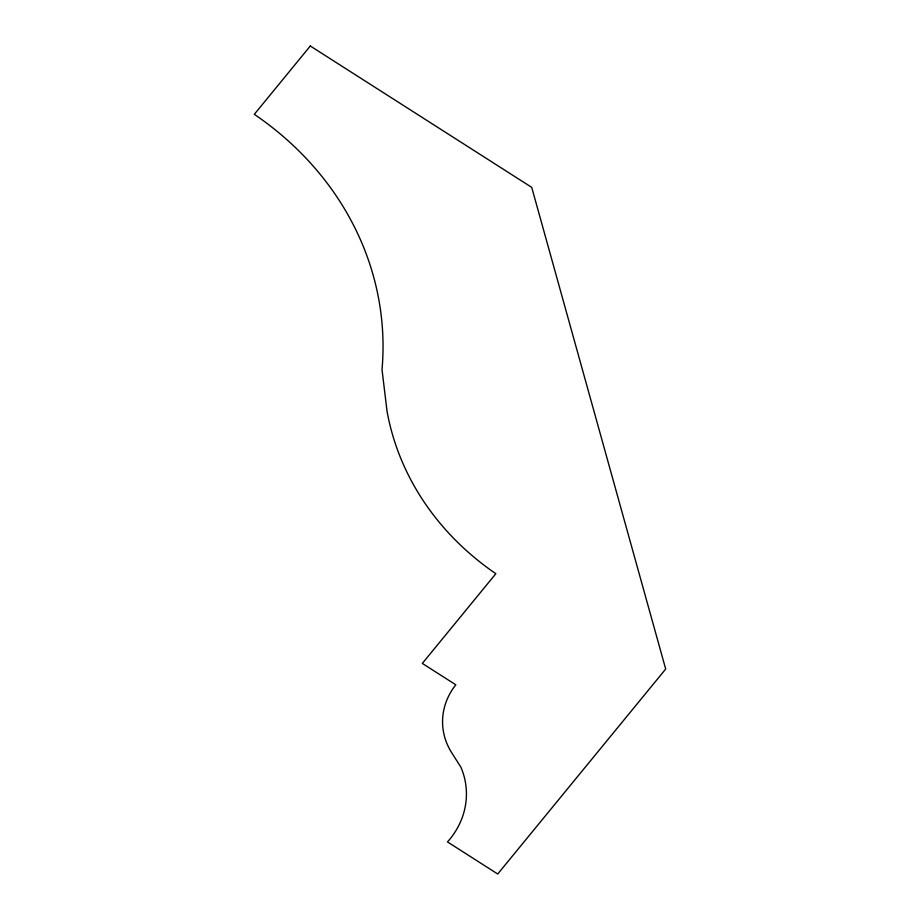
<?xml version="1.0" encoding="UTF-8"?>
<svg xmlns="http://www.w3.org/2000/svg" width="920" height="920" viewBox="0 0 920 920"><rect width="100%" height="100%" fill="white"/><g stroke="black" fill="none" stroke-linecap="round" stroke-linejoin="round"><path stroke-width="1.38" d="M310.304 46L254.311 114.321A334.167 295.872 -2.6 0 1 382.018 369.622L387.067 411.447A293.146 259.543 -2.6 0 0 495.845 573.7L422.326 663.423L455.814 684.802A71.875 63.641 -2.6 0 0 451.709 752.744L460.931 767.245A86.123 76.257 -2.6 0 1 447.488 841.926L497.72 874L665.689 669.047L531.726 187.369L310.304 46"/></g></svg>
